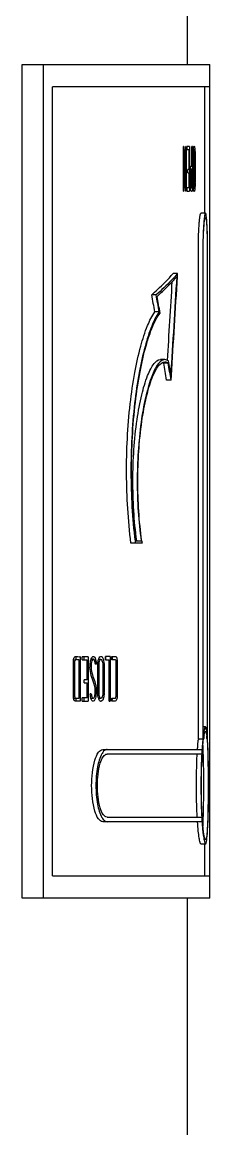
# Model space of a CAD drawing. Header units: millimetres. Extents: x 1186 to 6713, y 237 to 5598.
# Drawn here: x 6278.94 to 6287.27, y 3720.11 to 3769.21 of the extents above; entities that cross this region are included whole.
import ezdxf

# ---------------------------------------------------------------- set-up
doc = ezdxf.new("R2010")
doc.units = ezdxf.units.MM
doc.header["$LTSCALE"] = 384.175
doc.layers.get('0').update_dxf_attribs({"linetype": 'CONTINUOUS'})

msp = doc.modelspace()

# ---------------------------------------------------------------- linework, layer by layer
at = {"color": 0, "linetype": 'Continuous'}
for p, q in [((6286.27631, 3767.33766), (6286.27631, 3782.33766)), ((6278.94166, 3730.33766), (6278.94166, 3767.33766)), ((6278.94166, 3767.33766), (6287.2672, 3767.33766)), ((6279.86757, 3767.33766), (6279.86757, 3730.33766)), ((6287.2672, 3730.33766), (6287.2672, 3767.33766)), ((6280.29295, 3731.33766), (6280.29295, 3766.33766)), ((6287.24854, 3766.33766), (6280.29295, 3766.33766)), ((6287.04859, 3760.73766), (6287.04859, 3766.33766)), ((6287.24854, 3766.33766), (6287.24854, 3731.33766)), ((6286.09747, 3761.71336), (6286.09747, 3763.69195)), ((6286.11435, 3763.69195), (6286.09747, 3763.69195)), ((6286.11435, 3763.69195), (6286.14426, 3763.18227)), ((6286.20267, 3762.1629), (6286.20267, 3763.69195)), ((6286.22124, 3763.69195), (6286.20267, 3763.69195)), ((6286.22124, 3763.69195), (6286.22124, 3761.71336)), ((6286.47515, 3762.82345), (6286.47515, 3763.69195)), ((6286.49054, 3763.69195), (6286.47515, 3763.69195)), ((6286.49054, 3763.69195), (6286.49054, 3761.71336)), ((6286.09747, 3763.24853), (6286.11861, 3763.24853)), ((6286.20701, 3761.71489), (6286.11861, 3763.24853)), ((6286.11861, 3763.24853), (6286.11861, 3761.71336)), ((6286.2556, 3763.55281), (6286.2556, 3763.68737)), ((6286.35964, 3763.68737), (6286.2556, 3763.68737)), ((6286.2556, 3763.55281), (6286.34263, 3763.55281)), ((6286.34263, 3762.66749), (6286.34263, 3763.55281)), ((6286.35964, 3763.68737), (6286.35964, 3761.71795)), ((6286.56612, 3763.5635), (6286.53133, 3763.5635)), ((6286.61287, 3763.24942), (6286.61291, 3762.10838)), ((6286.14426, 3763.18227), (6286.20267, 3762.1629)), ((6286.44221, 3762.82695), (6286.45438, 3762.82658)), ((6286.45438, 3762.82658), (6286.47515, 3762.82345)), ((6286.52007, 3762.65006), (6286.52007, 3762.84823)), ((6286.28927, 3762.52682), (6286.28927, 3762.66749)), ((6286.34263, 3762.66749), (6286.28927, 3762.66749)), ((6286.28927, 3762.52682), (6286.34263, 3762.52682)), ((6286.34263, 3761.85862), (6286.34263, 3762.52682)), ((6286.44188, 3762.68431), (6286.4059, 3762.68431)), ((6286.40591, 3762.68438), (6286.44188, 3762.68438)), ((6286.45849, 3762.68469), (6286.44627, 3762.68419)), ((6286.47515, 3762.68431), (6286.45849, 3762.68469)), ((6286.47515, 3761.85251), (6286.47515, 3762.68431)), ((6286.52008, 3762.14822), (6286.52007, 3762.65006)), ((6286.1816, 3762.1629), (6286.20267, 3762.1629)), ((6286.2556, 3761.71795), (6286.2556, 3761.85862)), ((6286.34263, 3761.85862), (6286.2556, 3761.85862)), ((6286.44572, 3761.85248), (6286.40341, 3761.85248)), ((6286.44572, 3761.85149), (6286.40354, 3761.85149)), ((6286.46272, 3761.85287), (6286.4723, 3761.85276)), ((6286.4723, 3761.85276), (6286.47515, 3761.85251)), ((6286.52007, 3762.1077), (6286.52008, 3762.14822)), ((6286.53192, 3761.84173), (6286.56698, 3761.84173)), ((6286.09747, 3761.71336), (6286.11861, 3761.71336)), ((6286.20693, 3761.71642), (6286.22124, 3761.71336)), ((6286.2556, 3761.71795), (6286.35964, 3761.71795)), ((6286.45581, 3761.71337), (6286.45021, 3761.71457)), ((6286.49054, 3761.71336), (6286.46754, 3761.71311)), ((6287.07261, 3760.73766), (6286.87301, 3760.73766)), ((6286.75754, 3737.39339), (6286.75754, 3759.13766)), ((6286.9569, 3759.13766), (6286.9569, 3737.39339)), ((6286.97278, 3737.54041), (6286.97278, 3759.13766)), ((6287.15261, 3759.13766), (6287.15261, 3737.54041)), ((6287.16242, 3737.39339), (6287.16242, 3759.13766)), ((6285.83751, 3758.05554), (6285.64038, 3758.05554)), ((6285.8296, 3757.92352), (6285.8375, 3758.0555)), ((6285.83099, 3757.92352), (6285.83879, 3758.0555)), ((6284.88198, 3757.11036), (6284.68677, 3757.11036)), ((6285.02323, 3756.35447), (6284.82796, 3756.35477)), ((6285.27466, 3754.23969), (6285.07866, 3754.23969)), ((6285.42147, 3754.08679), (6285.22518, 3754.08679)), ((6285.43134, 3754.18037), (6285.27466, 3754.24004)), ((6285.54569, 3753.3309), (6285.55811, 3753.52605)), ((6285.54697, 3753.3309), (6285.55954, 3753.52604)), ((6285.54569, 3753.33089), (6285.34922, 3753.33197)), ((6284.26368, 3746.09102), (6283.76893, 3746.09102)), ((6283.97837, 3746.19102), (6284.22082, 3746.19102)), ((6281.21691, 3740.92294), (6281.3226, 3740.92294)), ((6281.28789, 3741.06143), (6281.29055, 3741.0631)), ((6281.33169, 3740.92281), (6281.33169, 3741.06195)), ((6281.33854, 3741.06488), (6281.35885, 3741.06202)), ((6281.39893, 3741.06228), (6281.40255, 3741.06214)), ((6281.47396, 3739.22251), (6281.47396, 3740.92281)), ((6281.52056, 3741.06195), (6281.52056, 3739.08336)), ((6281.60566, 3740.92281), (6281.60566, 3741.05737)), ((6281.87672, 3741.05737), (6281.60566, 3741.05737)), ((6281.60566, 3740.92281), (6281.83209, 3740.92281)), ((6281.68714, 3740.92281), (6281.68714, 3741.05737)), ((6281.83209, 3740.03749), (6281.83209, 3740.92281)), ((6281.87672, 3741.05737), (6281.87672, 3739.08795)), ((6282.10216, 3740.94421), (6281.99613, 3740.94421)), ((6282.22044, 3740.83566), (6282.16992, 3740.83566)), ((6282.19009, 3740.72556), (6282.23179, 3740.72556)), ((6282.22044, 3740.83566), (6282.23179, 3740.72556)), ((6282.43368, 3740.93351), (6282.331, 3740.93351)), ((6282.64324, 3740.92281), (6282.64324, 3741.06195)), ((6282.84692, 3741.06195), (6282.64324, 3741.06195)), ((6282.64324, 3740.92281), (6282.80611, 3740.92281)), ((6282.65539, 3740.92281), (6282.65539, 3741.06195)), ((6282.80611, 3739.08336), (6282.80611, 3740.92281)), ((6282.84692, 3741.06195), (6282.84692, 3739.08336)), ((6282.92576, 3741.06195), (6282.98317, 3741.06196)), ((6282.92576, 3740.92281), (6282.92576, 3741.06195)), ((6282.9744, 3740.92281), (6282.92576, 3740.92281)), ((6282.99411, 3740.92281), (6282.9744, 3740.92281)), ((6282.98317, 3741.06196), (6283.00505, 3741.06195)), ((6283.00045, 3740.92281), (6282.99411, 3740.92281)), ((6283.01988, 3740.92281), (6283.00045, 3740.92281)), ((6283.00428, 3740.92281), (6283.00045, 3740.92281)), ((6283.00505, 3741.06195), (6283.00855, 3741.06195)), ((6283.00855, 3741.06195), (6283.03491, 3741.06197)), ((6283.02191, 3740.92281), (6283.01988, 3740.92281)), ((6283.03749, 3740.92281), (6283.02191, 3740.92281)), ((6283.03491, 3741.06197), (6283.05293, 3741.06194)), ((6283.05079, 3740.92282), (6283.03749, 3740.92281)), ((6283.05293, 3741.06194), (6283.07069, 3741.06199)), ((6283.07069, 3741.06199), (6283.08088, 3741.06227)), ((6283.08088, 3741.06227), (6283.08613, 3741.06226)), ((6281.69211, 3739.89682), (6281.69211, 3740.03749)), ((6281.83209, 3740.03749), (6281.69211, 3740.03749)), ((6281.69211, 3739.89682), (6281.83209, 3739.89682)), ((6281.83209, 3739.22862), (6281.83209, 3739.89682)), ((6281.22505, 3739.22159), (6281.37247, 3739.22159)), ((6281.33169, 3739.08336), (6281.33169, 3739.22251)), ((6281.37248, 3739.22159), (6281.47396, 3739.22251)), ((6281.60566, 3739.08795), (6281.60566, 3739.22862)), ((6281.83209, 3739.22862), (6281.60566, 3739.22862)), ((6281.68714, 3739.08795), (6281.68714, 3739.22862)), ((6281.96979, 3739.32648), (6281.96299, 3739.41517)), ((6282.00756, 3739.41517), (6281.96299, 3739.41517)), ((6281.98935, 3739.21791), (6282.0928, 3739.21791)), ((6282.33276, 3739.21173), (6282.43625, 3739.21173)), ((6282.92576, 3739.08336), (6282.92576, 3739.22251)), ((6282.92576, 3739.22251), (6282.93684, 3739.22251)), ((6282.93684, 3739.22251), (6282.96704, 3739.22251)), ((6282.96704, 3739.22251), (6282.97617, 3739.22251)), ((6282.97618, 3739.22251), (6282.98132, 3739.22251)), ((6282.98132, 3739.22251), (6282.99412, 3739.2225)), ((6282.99412, 3739.2225), (6283.01499, 3739.22251)), ((6283.01499, 3739.22251), (6283.01991, 3739.22251)), ((6283.01991, 3739.22251), (6283.03302, 3739.2225)), ((6283.03302, 3739.2225), (6283.04055, 3739.2225)), ((6283.03302, 3739.2225), (6283.03751, 3739.2225)), ((6283.04055, 3739.2225), (6283.04722, 3739.22251)), ((6283.04722, 3739.22251), (6283.05957, 3739.2225)), ((6283.05084, 3739.22252), (6283.05879, 3739.2225)), ((6281.36388, 3739.08354), (6281.32686, 3739.08319)), ((6281.40098, 3739.08336), (6281.36388, 3739.08354)), ((6281.44009, 3739.0825), (6281.39977, 3739.08336)), ((6281.52177, 3739.08336), (6281.40098, 3739.08336)), ((6281.52056, 3739.08336), (6281.44009, 3739.0825)), ((6281.60566, 3739.08795), (6281.87672, 3739.08795)), ((6282.80611, 3739.08336), (6282.84692, 3739.08336)), ((6282.97364, 3739.08336), (6282.92576, 3739.08336)), ((6283.00507, 3739.08339), (6282.97364, 3739.08335)), ((6283.01418, 3739.08337), (6283.00507, 3739.08337)), ((6283.03482, 3739.08328), (6283.01418, 3739.08337)), ((6283.05524, 3739.08343), (6283.03482, 3739.08328)), ((6283.06581, 3739.08331), (6283.05524, 3739.08343)), ((6287.07267, 3737.94766), (6286.97278, 3737.94766)), ((6287.07261, 3737.92766), (6287.05422, 3737.92766)), ((6287.12602, 3737.74589), (6287.12574, 3737.74771)), ((6287.1267, 3737.76087), (6287.12642, 3737.76278)), ((6286.9569, 3737.39339), (6286.75754, 3737.39339)), ((6286.98657, 3737.4016), (6286.98702, 3737.40503)), ((6286.98686, 3737.38975), (6286.9873, 3737.39339)), ((6282.51672, 3736.93766), (6286.91921, 3736.93766)), ((6286.9066, 3736.73766), (6282.70759, 3736.73766)), ((6286.92144, 3736.94506), (6286.92099, 3736.93816)), ((6286.90849, 3736.33108), (6286.90982, 3736.36441)), ((6286.871, 3735.33774), (6286.87103, 3735.29264)), ((6286.87235, 3735.3378), (6286.87239, 3735.29257)), ((6286.88939, 3735.29274), (6286.88935, 3735.33766)), ((6286.91921, 3733.73766), (6282.51672, 3733.73766)), ((6282.70759, 3733.93766), (6286.9066, 3733.93766)), ((6286.908, 3733.92241), (6286.90713, 3733.93732)), ((6286.87301, 3732.74766), (6287.07261, 3732.74766)), ((6287.04859, 3731.33766), (6287.04859, 3732.74771)), ((6280.29295, 3731.33766), (6287.24854, 3731.33766)), ((6287.2672, 3730.33766), (6278.94166, 3730.33766)), ((6286.27631, 3714.9988), (6286.27631, 3730.33766))]:
    msp.add_line(p, q, dxfattribs=at)
for centre, radius, start, end in [((6522.11402, 3763.08507), 235.59407, 179.943082, 180.0575986), ((6287.82667, 3763.4276), 1.30317, 172.989898, 173.857165), ((6548.51149, 3762.70226), 261.97745, 179.8702049, 180.1298642), ((6290.77508, 3763.2885), 4.24037, 179.587269, 179.902308), ((6134.52969, 3762.70278), 152.07079, 359.7760521, 0.2259915), ((6291.90483, 3762.26195), 5.51897, 177.912146, 179.964703), ((6290.95366, 3762.29695), 4.56715, 177.11685, 177.916261), ((6287.84044, 3762.51849), 1.44542, 172.994241, 173.173867), ((6287.62877, 3762.00196), 1.2347, 186.197498, 187.008333), ((6287.57126, 3761.99495), 1.17677, 187.010989, 187.550423), ((6288.00317, 3761.99728), 1.48055, 184.745541, 186.241694), ((6274.9721, 3762.11071), 11.64081, 359.857156, 359.988527), ((6286.46408, 3761.82255), 0.1095, 265.665239, 271.812051), ((5420.31232, 3809.45787), 867.03344, 356.3013961, 356.59254171), ((5420.51719, 3809.13098), 866.82765, 356.32208654, 356.6133058), ((6278.85728, 3764.25568), 9.33736, 317.705714, 318.393142), ((5418.42387, 3809.45453), 868.72037, 356.35314111, 356.5844397), ((6145.56773, 3730.72421), 141.59921, 10.4284684, 10.7394971), ((6286.28954, 3755.42782), 1.56914, 143.804456, 144.666246), ((6285.22653, 3753.82408), 0.32713, 53.423239, 57.778278), ((6305.59328, 3748.83725), 21.8046, 186.986516, 187.235458), ((6298.64574, 3748.22986), 14.54023, 188.065367, 188.45878), ((6281.65964, 3740.87464), 0.44255, 174.083319, 175.742098), ((6281.63705, 3740.87692), 0.41985, 173.604735, 174.073896), ((6282.49551, 3740.78042), 0.52576, 160.438285, 161.810003), ((6282.81442, 3740.78483), 0.50781, 160.220913, 162.556468), ((6281.84361, 3740.77421), 0.53353, 17.895211, 21.263469), ((6283.84908, 3740.65789), 1.50821, 178.917915, 179.715885), ((6282.86245, 3740.99757), 0.07831, 31.653802, 35.917592), ((6282.57977, 3739.36638), 0.60882, 194.117709, 194.285269), ((6281.44484, 3739.35514), 0.57455, 343.652045, 345.907238), ((6282.3601, 3739.38779), 0.34835, 192.279821, 193.90941), ((6282.89358, 3739.38406), 0.58986, 193.663959, 194.645611), ((6282.85076, 3739.37264), 0.54554, 194.621863, 197.753242), ((6282.83457, 3739.36773), 0.52863, 197.781526, 201.298765), ((6281.95006, 3739.32363), 0.42134, 339.456954, 341.202243), ((6281.89374, 3739.34244), 0.48072, 341.242493, 343.741987), ((6278.77354, 3739.48083), 3.80209, 359.56199, 359.966796), ((6282.74701, 3739.21377), 0.20295, 332.553145, 338.564059), ((6282.67124, 3739.24431), 0.28464, 338.416178, 344.678553), ((6282.47095, 3739.28726), 0.48958, 349.564681, 352.342409), ((6281.31781, 3739.16627), 0.08268, 258.188552, 261.840705), ((6289.36875, 3737.31458), 2.40387, 169.227886, 171.063623), ((6288.57989, 3737.45623), 1.60342, 169.223389, 169.67703), ((6285.33242, 3737.49761), 1.81349, 8.407963, 8.550765), ((6295.14353, 3736.51281), 8.43007, 173.962618, 174.308949), ((6295.28764, 3736.51727), 8.37467, 173.957475, 174.266087), ((6294.53938, 3736.60848), 7.623, 172.884945, 174.090016), ((6290.91689, 3736.892), 3.96321, 171.336307, 172.56223), ((6289.7647, 3737.06729), 2.79777, 170.199114, 171.330757), ((6284.33477, 3737.18496), 2.81661, 6.266394, 7.377867), ((6282.98168, 3737.0372), 4.17774, 5.033193, 6.255184), ((6282.4875, 3737.16283), 4.67831, 4.789193, 6.101083), ((6279.64032, 3736.92366), 7.53552, 3.62245, 4.793917), ((6277.0098, 3736.74937), 10.1718, 3.374853, 3.666064), ((6283.1732, 3736.34849), 0.80224, 148.816786, 149.597718), ((6308.97915, 3735.50098), 22.10655, 176.786755, 177.850423), ((6309.60976, 3735.50533), 22.73658, 176.893024, 177.920966), ((6305.54446, 3735.72021), 18.665, 176.260149, 176.867665), ((6304.74714, 3735.76307), 17.86484, 176.228539, 176.846043), ((6306.1514, 3735.59537), 19.25695, 176.587588, 177.711251), ((6301.67117, 3735.86238), 14.76876, 175.798156, 176.58704), ((6272.82361, 3736.36851), 14.15931, 2.349177, 3.212787), ((6313.95881, 3735.34199), 27.08646, 177.90043, 180.008862), ((6283.17361, 3734.32708), 0.80273, 210.377945, 211.189199), ((6309.68924, 3735.17611), 22.81628, 182.672002, 183.111511), ((6302.70726, 3734.86956), 15.8276, 182.741754, 183.376634), ((6311.66523, 3735.33226), 24.79734, 183.259289, 183.686962), ((6304.72426, 3734.91193), 17.84201, 183.156544, 183.773621), ((6305.00619, 3735.0158), 18.10998, 182.879099, 183.426451), ((6301.62585, 3734.81137), 14.72347, 183.418548, 184.208042), ((6272.83132, 3734.30726), 14.15164, 356.786138, 357.648172)]:
    msp.add_arc(centre, radius, start, end, dxfattribs=at)
for centre, major_axis, ratio, start_param, end_param in [((6187.27631, 3757.11036), (-58.16805, 105.56345), 0.77054829, -1.97891161, -1.9723205), ((6187.27631, 3756.30078), (-57.08686, 105.77906), 0.77618519, -1.96748188, -1.96099339), ((6187.27631, 3754.08679), (-54.48092, 106.09598), 0.78812975, -1.9619507, -1.95535583), ((6187.27631, 3754.08679), (-54.5901, 106.3086), 0.78812975, -1.96194693, -1.95535583), ((6187.27631, 3753.52729), (-53.66434, 106.51367), 0.79220735, -1.95055637, -1.94486175)]:
    msp.add_ellipse(centre, major_axis=major_axis, ratio=ratio, start_param=start_param, end_param=end_param, dxfattribs=at)
for points, knots in [([(6286.54704, 3763.66688), (6286.5484, 3763.67217), (6286.55211, 3763.68403), (6286.55855, 3763.70265), (6286.56694, 3763.70265)], [0, 0, 0, 0, 0.39435449, 1, 1, 1, 1]), ([(6286.56694, 3763.70265), (6286.58323, 3763.70265), (6286.59319, 3763.61387), (6286.60257, 3763.56917), (6286.60602, 3763.52401)], [0, 0, 0, 0, 0.26461846, 1, 1, 1, 1]), ([(6286.53324, 3763.58664), (6286.53427, 3763.59502), (6286.5379, 3763.62191), (6286.54238, 3763.64876), (6286.54704, 3763.66688)], [0, 0, 0, 0, 0.31106172, 1, 1, 1, 1]), ([(6286.56612, 3763.5635), (6286.55253, 3763.5635), (6286.54852, 3763.48787), (6286.53959, 3763.45176), (6286.53756, 3763.41435)], [0, 0, 0, 0, 0.26611095, 1, 1, 1, 1]), ([(6286.59614, 3763.40993), (6286.59382, 3763.44785), (6286.5833, 3763.48484), (6286.58067, 3763.5635), (6286.56612, 3763.5635)], [0, 0, 0, 0, 0.7229586, 1, 1, 1, 1]), ([(6286.60602, 3763.52401), (6286.60758, 3763.5037), (6286.61313, 3763.41228), (6286.61287, 3763.32063), (6286.61287, 3763.24942)], [0, 0, 0, 0, 0.22240942, 1, 1, 1, 1]), ([(6286.40581, 3762.69479), (6286.40948, 3762.72461), (6286.41775, 3762.76636), (6286.4269, 3762.8151), (6286.43826, 3762.82463)], [0, 0, 0, 0, 0.66958972, 1, 1, 1, 1]), ([(6286.43826, 3762.82463), (6286.43888, 3762.82515), (6286.44013, 3762.82604), (6286.44153, 3762.8267), (6286.44221, 3762.82695)], [0, 0, 0, 0, 0.52543267, 1, 1, 1, 1]), ([(6286.39548, 3761.93413), (6286.39361, 3761.95977), (6286.3872, 3762.07007), (6286.38593, 3762.18059), (6286.38586, 3762.26535)], [0, 0, 0, 0, 0.23273929, 1, 1, 1, 1]), ([(6286.39229, 3762.52668), (6286.39304, 3762.54164), (6286.39612, 3762.59626), (6286.40054, 3762.65084), (6286.40527, 3762.69029)], [0, 0, 0, 0, 0.27382535, 1, 1, 1, 1]), ([(6286.44191, 3762.68184), (6286.43084, 3762.67553), (6286.42015, 3762.62332), (6286.41041, 3762.53832), (6286.40415, 3762.40752), (6286.4024, 3762.31338), (6286.40236, 3762.26382)], [0, 0, 0, 0, 0.09035478, 0.32702723, 0.64840924, 1, 1, 1, 1]), ([(6286.40236, 3762.26382), (6286.40242, 3762.21233), (6286.40419, 3762.11685), (6286.41232, 3761.97997), (6286.42113, 3761.90644), (6286.43461, 3761.84731), (6286.44572, 3761.84766)], [0, 0, 0, 0, 0.36570905, 0.69213636, 0.92107189, 1, 1, 1, 1]), ([(6286.44627, 3762.68368), (6286.44553, 3762.68346), (6286.44404, 3762.68293), (6286.44261, 3762.68224), (6286.44191, 3762.68184)], [0, 0, 0, 0, 0.48734732, 1, 1, 1, 1]), ([(6286.42543, 3761.73984), (6286.42345, 3761.74583), (6286.41319, 3761.77852), (6286.40836, 3761.81264), (6286.40469, 3761.84032)], [0, 0, 0, 0, 0.18419449, 1, 1, 1, 1]), ([(6286.44281, 3761.71473), (6286.43961, 3761.7143), (6286.42872, 3761.72104), (6286.42782, 3761.73264), (6286.42543, 3761.73984)], [0, 0, 0, 0, 0.29806237, 1, 1, 1, 1]), ([(6286.44572, 3761.84766), (6286.44788, 3761.84772), (6286.45208, 3761.84956), (6286.45587, 3761.85177), (6286.45801, 3761.85248)], [0, 0, 0, 0, 0.48841409, 1, 1, 1, 1]), ([(6286.45801, 3761.85248), (6286.45878, 3761.85274), (6286.46034, 3761.85312), (6286.46193, 3761.85328), (6286.46272, 3761.85331)], [0, 0, 0, 0, 0.5065916, 1, 1, 1, 1]), ([(6286.5277, 3761.87479), (6286.52626, 3761.89206), (6286.52097, 3761.96959), (6286.52008, 3762.04734), (6286.52007, 3762.1077)], [0, 0, 0, 0, 0.22308215, 1, 1, 1, 1]), ([(6286.55145, 3761.72391), (6286.54932, 3761.73009), (6286.53949, 3761.76696), (6286.53484, 3761.80493), (6286.5314, 3761.83631)], [0, 0, 0, 0, 0.17138302, 1, 1, 1, 1]), ([(6286.53472, 3762.10848), (6286.53481, 3762.0718), (6286.53582, 3762.00707), (6286.54308, 3761.91958), (6286.55033, 3761.87366), (6286.55999, 3761.84173), (6286.56698, 3761.84173)], [0, 0, 0, 0, 0.40475788, 0.72788244, 0.92282753, 1, 1, 1, 1]), ([(6286.56698, 3761.84173), (6286.58663, 3761.85192), (6286.58668, 3761.90926), (6286.59956, 3761.99235), (6286.59926, 3762.06302), (6286.59932, 3762.10839)], [0, 0, 0, 0, 0.24541121, 0.49692645, 1, 1, 1, 1]), ([(6286.60107, 3761.81619), (6286.59779, 3761.78717), (6286.59381, 3761.75521), (6286.57818, 3761.70265), (6286.56717, 3761.70265)], [0, 0, 0, 0, 0.72617946, 1, 1, 1, 1]), ([(6286.45021, 3761.71457), (6286.44899, 3761.71481), (6286.44652, 3761.71523), (6286.44404, 3761.7149), (6286.44281, 3761.71473)], [0, 0, 0, 0, 0.49961504, 1, 1, 1, 1]), ([(6286.56717, 3761.70265), (6286.56397, 3761.70265), (6286.5561, 3761.70982), (6286.55339, 3761.7183), (6286.55145, 3761.72391)], [0, 0, 0, 0, 0.35034471, 1, 1, 1, 1]), ([(6286.75754, 3759.13766), (6286.7575, 3759.34178), (6286.76191, 3759.63842), (6286.77736, 3760.01504), (6286.79201, 3760.25556), (6286.80916, 3760.44904), (6286.82752, 3760.60285), (6286.84531, 3760.68041), (6286.86067, 3760.73766), (6286.87301, 3760.73766)], [0, 0, 0, 0, 0.38001471, 0.55181675, 0.70258173, 0.8265065, 0.91914151, 0.97701629, 1, 1, 1, 1]), ([(6287.00997, 3760.45355), (6287.00094, 3760.36851), (6286.96624, 3759.93068), (6286.95683, 3759.49122), (6286.9569, 3759.13766)], [0, 0, 0, 0, 0.19477891, 1, 1, 1, 1]), ([(6286.97278, 3759.13766), (6286.97274, 3759.31627), (6286.97651, 3759.57582), (6286.98974, 3759.90536), (6287.00232, 3760.11582), (6287.01708, 3760.28511), (6287.03296, 3760.4197), (6287.04839, 3760.48756), (6287.06181, 3760.53766), (6287.07261, 3760.53766)], [0, 0, 0, 0, 0.38004224, 0.55185155, 0.70261754, 0.82653679, 0.91916076, 0.97702184, 1, 1, 1, 1]), ([(6287.07261, 3760.73766), (6287.06454, 3760.73766), (6287.05041, 3760.70571), (6287.0381, 3760.65635), (6287.02242, 3760.56404), (6287.01431, 3760.49436), (6287.00997, 3760.45355)], [0, 0, 0, 0, 0.08218045, 0.27448687, 0.58210479, 1, 1, 1, 1]), ([(6287.11758, 3760.55419), (6287.11263, 3760.60008), (6287.10186, 3760.6466), (6287.09006, 3760.73766), (6287.07261, 3760.73766)], [0, 0, 0, 0, 0.72558242, 1, 1, 1, 1]), ([(6287.07261, 3760.53766), (6287.08327, 3760.53766), (6287.09563, 3760.48724), (6287.10892, 3760.4197), (6287.12159, 3760.28496), (6287.13261, 3760.11577), (6287.14144, 3759.9053), (6287.15029, 3759.57575), (6287.15261, 3759.31625), (6287.15261, 3759.13766)], [0, 0, 0, 0, 0.02271274, 0.08033655, 0.17281222, 0.29668736, 0.44751357, 0.6194748, 1, 1, 1, 1]), ([(6287.16242, 3759.13766), (6287.16242, 3759.41355), (6287.15573, 3759.88584), (6287.13865, 3760.35869), (6287.11758, 3760.55419)], [0, 0, 0, 0, 0.58387001, 1, 1, 1, 1]), ([(6284.68677, 3757.11036), (6284.77455, 3757.18793), (6285.10606, 3757.48881), (6285.42114, 3757.80814), (6285.64038, 3758.05553)], [0, 0, 0, 0, 0.26164529, 1, 1, 1, 1]), ([(6285.7641, 3757.97222), (6285.69785, 3757.89939), (6285.41665, 3757.59978), (6285.11776, 3757.31699), (6284.88346, 3757.11036)], [0, 0, 0, 0, 0.23963796, 1, 1, 1, 1]), ([(6284.92319, 3757.04493), (6285.00467, 3757.11716), (6285.31306, 3757.39768), (6285.60665, 3757.69474), (6285.81167, 3757.9246)], [0, 0, 0, 0, 0.26119752, 1, 1, 1, 1]), ([(6283.76893, 3746.09102), (6283.63957, 3747.11197), (6283.51868, 3749.18095), (6283.64042, 3751.71572), (6283.91279, 3753.60062), (6284.1651, 3754.76166), (6284.45349, 3755.66756), (6284.69274, 3756.16974), (6284.82794, 3756.35485)], [0, 0, 0, 0, 0.29551029, 0.59359031, 0.72695657, 0.84211345, 0.93417705, 1, 1, 1, 1]), ([(6285.00944, 3756.33532), (6284.87675, 3756.14819), (6284.6414, 3755.64769), (6284.35627, 3754.74879), (6284.10663, 3753.60199), (6283.83732, 3751.74288), (6283.71241, 3749.24), (6283.82669, 3747.19592), (6283.95058, 3746.18503)], [0, 0, 0, 0, 0.06662251, 0.15892451, 0.2738951, 0.40691876, 0.70421647, 1, 1, 1, 1]), ([(6283.97837, 3746.19102), (6283.85225, 3747.20857), (6283.73772, 3749.26522), (6283.86703, 3751.78007), (6284.14437, 3753.63932), (6284.39842, 3754.77381), (6284.68669, 3755.64852), (6284.92554, 3756.1291), (6285.06106, 3756.30078)], [0, 0, 0, 0, 0.29862412, 0.59836924, 0.73160386, 0.84585685, 0.93629728, 1, 1, 1, 1]), ([(6284.02624, 3746.19607), (6283.90276, 3747.08842), (6283.80107, 3748.88883), (6283.93344, 3751.06364), (6284.21434, 3752.60718), (6284.42787, 3753.36088), (6284.63193, 3753.81891), (6284.7897, 3754.08109), (6284.96568, 3754.23933), (6285.07866, 3754.23945)], [0, 0, 0, 0, 0.32385642, 0.64608056, 0.78090274, 0.88697133, 0.92756305, 0.95938195, 1, 1, 1, 1]), ([(6285.21905, 3754.23336), (6285.0993, 3754.20373), (6284.85865, 3753.92156), (6284.61955, 3753.34783), (6284.38047, 3752.48786), (6284.11965, 3750.95862), (6283.99585, 3748.82232), (6284.09987, 3747.06131), (6284.22082, 3746.19102)], [0, 0, 0, 0, 0.04459367, 0.12110404, 0.2292928, 0.36423238, 0.6823618, 1, 1, 1, 1]), ([(6284.24933, 3746.18983), (6284.1248, 3747.06853), (6284.02061, 3748.84586), (6284.14663, 3750.99422), (6284.42278, 3752.52217), (6284.63264, 3753.26885), (6284.8337, 3753.723), (6284.98912, 3753.98277), (6285.16305, 3754.13958), (6285.27468, 3754.13963)], [0, 0, 0, 0, 0.32286579, 0.64547366, 0.78050269, 0.88682808, 0.92751807, 0.95938979, 1, 1, 1, 1]), ([(6281.2241, 3739.22077), (6281.2138, 3739.28792), (6281.21778, 3739.42553), (6281.21661, 3739.69942), (6281.21811, 3740.18185), (6281.21739, 3740.59512), (6281.21755, 3740.87082)], [0, 0, 0, 0, 0.12349557, 0.24845275, 0.49877939, 1, 1, 1, 1]), ([(6281.21982, 3740.92368), (6281.22189, 3740.94219), (6281.23117, 3740.99312), (6281.2598, 3741.0431), (6281.28789, 3741.06143)], [0, 0, 0, 0, 0.35708068, 1, 1, 1, 1]), ([(6281.26454, 3740.80966), (6281.26454, 3740.65583), (6281.26454, 3740.34838), (6281.26454, 3739.96303), (6281.26453, 3739.65688), (6281.26456, 3739.46035), (6281.26451, 3739.32697), (6281.27979, 3739.22109), (6281.34528, 3739.22159), (6281.37248, 3739.22159)], [0, 0, 0, 0, 0.27840735, 0.55681443, 0.6960371, 0.83527684, 0.90540854, 0.95075959, 1, 1, 1, 1]), ([(6281.30236, 3740.91998), (6281.29721, 3740.91749), (6281.27921, 3740.90659), (6281.27025, 3740.86324), (6281.26465, 3740.83), (6281.26454, 3740.80966)], [0, 0, 0, 0, 0.14132124, 0.49791328, 1, 1, 1, 1]), ([(6281.29055, 3741.0631), (6281.29245, 3741.06425), (6281.29621, 3741.06627), (6281.30054, 3741.06699), (6281.30256, 3741.06681)], [0, 0, 0, 0, 0.52340154, 1, 1, 1, 1]), ([(6281.32251, 3740.92766), (6281.31908, 3740.92701), (6281.3122, 3740.92471), (6281.3057, 3740.9216), (6281.30236, 3740.91998)], [0, 0, 0, 0, 0.48471435, 1, 1, 1, 1]), ([(6281.30256, 3741.06681), (6281.30697, 3741.06641), (6281.31472, 3741.06178), (6281.32383, 3741.06152), (6281.32797, 3741.06247)], [0, 0, 0, 0, 0.51134709, 1, 1, 1, 1]), ([(6281.34217, 3740.9266), (6281.33892, 3740.9273), (6281.33241, 3740.92849), (6281.32573, 3740.92826), (6281.32251, 3740.92766)], [0, 0, 0, 0, 0.50428881, 1, 1, 1, 1]), ([(6281.32797, 3741.06247), (6281.32974, 3741.06287), (6281.33322, 3741.06385), (6281.33676, 3741.06466), (6281.33854, 3741.06488)], [0, 0, 0, 0, 0.50284435, 1, 1, 1, 1]), ([(6281.40255, 3741.06214), (6281.40363, 3741.06201), (6281.40579, 3741.06162), (6281.4079, 3741.06106), (6281.40897, 3741.06076)], [0, 0, 0, 0, 0.49590239, 1, 1, 1, 1]), ([(6281.95085, 3740.57113), (6281.95081, 3740.60823), (6281.95395, 3740.73355), (6281.96838, 3740.86046), (6281.99603, 3740.94455)], [0, 0, 0, 0, 0.29533126, 1, 1, 1, 1]), ([(6282.10216, 3740.94421), (6282.06739, 3740.94421), (6282.00634, 3740.82325), (6282.00069, 3740.73146), (6281.99718, 3740.66258)], [0, 0, 0, 0, 0.3352092, 1, 1, 1, 1]), ([(6282.0001, 3740.95646), (6282.00153, 3740.96047), (6282.00442, 3740.9683), (6282.00754, 3740.97603), (6282.00913, 3740.97979)], [0, 0, 0, 0, 0.51103245, 1, 1, 1, 1]), ([(6282.10177, 3741.06807), (6282.11346, 3741.06807), (6282.17756, 3741.04597), (6282.18927, 3740.96826), (6282.20147, 3740.91818)], [0, 0, 0, 0, 0.18495119, 1, 1, 1, 1]), ([(6282.19009, 3740.72556), (6282.18072, 3740.78098), (6282.18029, 3740.85486), (6282.12728, 3740.94421), (6282.10216, 3740.94421)], [0, 0, 0, 0, 0.69108686, 1, 1, 1, 1]), ([(6282.32041, 3739.24472), (6282.29319, 3739.35667), (6282.30061, 3739.59785), (6282.29707, 3740.07761), (6282.29679, 3740.44491), (6282.29823, 3740.68926)], [0, 0, 0, 0, 0.23914633, 0.49278335, 1, 1, 1, 1]), ([(6282.29823, 3740.68926), (6282.29837, 3740.71257), (6282.30018, 3740.79589), (6282.31195, 3740.87969), (6282.32996, 3740.93705)], [0, 0, 0, 0, 0.27936404, 1, 1, 1, 1]), ([(6282.34089, 3740.66537), (6282.34013, 3740.52826), (6282.34059, 3740.25357), (6282.34305, 3739.84408), (6282.33458, 3739.50741), (6282.3512, 3739.29732), (6282.40912, 3739.21173), (6282.43625, 3739.21173)], [0, 0, 0, 0, 0.27732793, 0.55463217, 0.83276698, 0.9451154, 1, 1, 1, 1]), ([(6282.33657, 3740.95667), (6282.34292, 3740.97435), (6282.36128, 3741.02053), (6282.40271, 3741.07266), (6282.43617, 3741.07266)], [0, 0, 0, 0, 0.35954609, 1, 1, 1, 1]), ([(6282.43363, 3740.93351), (6282.41345, 3740.93348), (6282.36723, 3740.87867), (6282.35539, 3740.82317), (6282.34924, 3740.78447)], [0, 0, 0, 0, 0.33993738, 1, 1, 1, 1]), ([(6282.53391, 3739.47873), (6282.53519, 3739.61628), (6282.53305, 3739.89111), (6282.53473, 3740.23566), (6282.53263, 3740.50849), (6282.53844, 3740.70421), (6282.51678, 3740.84401), (6282.46216, 3740.93355), (6282.43363, 3740.93351)], [0, 0, 0, 0, 0.27792294, 0.55570677, 0.69461826, 0.8323053, 0.94234575, 1, 1, 1, 1]), ([(6282.43617, 3741.07266), (6282.44514, 3741.07266), (6282.4942, 3741.05899), (6282.51659, 3741.006), (6282.53118, 3740.96906)], [0, 0, 0, 0, 0.18412782, 1, 1, 1, 1]), ([(6282.53118, 3740.96906), (6282.57259, 3740.86416), (6282.57706, 3740.61545), (6282.57511, 3740.24936), (6282.57554, 3739.86339), (6282.57574, 3739.60693), (6282.57563, 3739.47863)], [0, 0, 0, 0, 0.22655096, 0.48437616, 0.7422529, 1, 1, 1, 1]), ([(6282.94003, 3741.01576), (6282.93842, 3741.02), (6282.93514, 3741.02782), (6282.93117, 3741.03532), (6282.9291, 3741.03867)], [0, 0, 0, 0, 0.53589306, 1, 1, 1, 1]), ([(6282.94891, 3740.98717), (6282.94764, 3740.99226), (6282.94496, 3741.00188), (6282.94172, 3741.01134), (6282.94003, 3741.01576)], [0, 0, 0, 0, 0.52539782, 1, 1, 1, 1]), ([(6282.95549, 3740.95407), (6282.9546, 3740.95982), (6282.95268, 3740.97091), (6282.95024, 3740.9819), (6282.94891, 3740.98717)], [0, 0, 0, 0, 0.51747472, 1, 1, 1, 1]), ([(6282.95935, 3740.92297), (6282.95883, 3740.92827), (6282.95769, 3740.93866), (6282.95627, 3740.94901), (6282.95549, 3740.95407)], [0, 0, 0, 0, 0.51049923, 1, 1, 1, 1]), ([(6283.10263, 3739.25847), (6283.12526, 3739.32676), (6283.1109, 3739.48112), (6283.11848, 3739.78317), (6283.11512, 3740.09461), (6283.11571, 3740.36578), (6283.11553, 3740.52113), (6283.11595, 3740.63681), (6283.11448, 3740.75287), (6283.11872, 3740.84107), (6283.10092, 3740.92349), (6283.06319, 3740.92282), (6283.05079, 3740.92282)], [0, 0, 0, 0, 0.12678677, 0.26351307, 0.53693146, 0.67364028, 0.7419988, 0.81036157, 0.87866871, 0.94244504, 0.97814164, 1, 1, 1, 1]), ([(6283.08613, 3741.06198), (6283.0895, 3741.06198), (6283.09646, 3741.0613), (6283.10265, 3741.058), (6283.10551, 3741.05601)], [0, 0, 0, 0, 0.49130037, 1, 1, 1, 1]), ([(6283.10551, 3741.05601), (6283.10798, 3741.05429), (6283.11283, 3741.05008), (6283.11684, 3741.04509), (6283.11877, 3741.04233)], [0, 0, 0, 0, 0.47223575, 1, 1, 1, 1]), ([(6283.11877, 3741.04233), (6283.12083, 3741.03937), (6283.12482, 3741.03268), (6283.12808, 3741.02564), (6283.1297, 3741.02182)], [0, 0, 0, 0, 0.46558477, 1, 1, 1, 1]), ([(6283.1297, 3741.02182), (6283.13437, 3741.01076), (6283.15333, 3740.94982), (6283.15506, 3740.88519), (6283.15498, 3740.83367)], [0, 0, 0, 0, 0.18897705, 1, 1, 1, 1]), ([(6283.15498, 3740.83367), (6283.15457, 3740.5757), (6283.1565, 3740.18871), (6283.15248, 3739.67141), (6283.16042, 3739.41171), (6283.15361, 3739.2814)], [0, 0, 0, 0, 0.498571, 0.74782344, 1, 1, 1, 1]), ([(6282.0928, 3739.21791), (6282.13111, 3739.21791), (6282.17071, 3739.33433), (6282.18284, 3739.46989), (6282.18493, 3739.67353), (6282.07527, 3740.03501), (6281.95083, 3740.33709), (6281.95085, 3740.57113)], [0, 0, 0, 0, 0.08191099, 0.18905487, 0.32700586, 0.49962733, 1, 1, 1, 1]), ([(6282.00175, 3740.4919), (6282.0275, 3740.27815), (6282.1557, 3740.0221), (6282.22676, 3739.68756), (6282.22761, 3739.46452), (6282.21565, 3739.30453), (6282.19102, 3739.21019)], [0, 0, 0, 0, 0.49169671, 0.63723726, 0.77732789, 1, 1, 1, 1]), ([(6281.27759, 3739.09704), (6281.27141, 3739.10216), (6281.24011, 3739.13596), (6281.22978, 3739.1837), (6281.2241, 3739.22077)], [0, 0, 0, 0, 0.17627076, 1, 1, 1, 1]), ([(6282.09474, 3739.07726), (6282.08343, 3739.07726), (6282.02185, 3739.09624), (6282.00201, 3739.16811), (6281.98978, 3739.21615)], [0, 0, 0, 0, 0.18578888, 1, 1, 1, 1]), ([(6282.02196, 3739.30405), (6282.02451, 3739.29375), (6282.0335, 3739.26306), (6282.05258, 3739.23067), (6282.07289, 3739.22199)], [0, 0, 0, 0, 0.32461666, 1, 1, 1, 1]), ([(6282.07289, 3739.22199), (6282.07598, 3739.22067), (6282.08253, 3739.21865), (6282.08935, 3739.21791), (6282.0928, 3739.21791)], [0, 0, 0, 0, 0.49327203, 1, 1, 1, 1]), ([(6282.19102, 3739.21019), (6282.18588, 3739.1905), (6282.17154, 3739.13964), (6282.13062, 3739.07726), (6282.09474, 3739.07726)], [0, 0, 0, 0, 0.36192658, 1, 1, 1, 1]), ([(6282.4368, 3739.07265), (6282.42784, 3739.07265), (6282.37881, 3739.08569), (6282.35645, 3739.13886), (6282.34205, 3739.17571)], [0, 0, 0, 0, 0.18459325, 1, 1, 1, 1]), ([(6282.43625, 3739.21173), (6282.4684, 3739.21173), (6282.53164, 3739.32181), (6282.53329, 3739.41213), (6282.53391, 3739.47873)], [0, 0, 0, 0, 0.325526, 1, 1, 1, 1]), ([(6282.53958, 3739.18711), (6282.53339, 3739.16908), (6282.51573, 3739.12138), (6282.47059, 3739.07265), (6282.4368, 3739.07265)], [0, 0, 0, 0, 0.3607293, 1, 1, 1, 1]), ([(6282.57552, 3739.45177), (6282.57531, 3739.42623), (6282.57291, 3739.33719), (6282.56025, 3739.24734), (6282.53958, 3739.18711)], [0, 0, 0, 0, 0.28624426, 1, 1, 1, 1]), ([(6282.94576, 3739.1691), (6282.94705, 3739.1738), (6282.94947, 3739.18359), (6282.95148, 3739.19347), (6282.95243, 3739.19858)], [0, 0, 0, 0, 0.48402082, 1, 1, 1, 1]), ([(6283.05957, 3739.2225), (6283.06142, 3739.2225), (6283.06527, 3739.22254), (6283.06914, 3739.22246), (6283.07115, 3739.22266)], [0, 0, 0, 0, 0.47789344, 1, 1, 1, 1]), ([(6283.15361, 3739.2814), (6283.15201, 3739.25073), (6283.14793, 3739.18382), (6283.10965, 3739.08331), (6283.06581, 3739.08331)], [0, 0, 0, 0, 0.41196934, 1, 1, 1, 1]), ([(6283.07115, 3739.22266), (6283.07399, 3739.22295), (6283.07976, 3739.22462), (6283.08461, 3739.2281), (6283.08681, 3739.23017)], [0, 0, 0, 0, 0.4863542, 1, 1, 1, 1]), ([(6283.08681, 3739.23017), (6283.09032, 3739.23347), (6283.09666, 3739.24257), (6283.10073, 3739.25272), (6283.10263, 3739.25847)], [0, 0, 0, 0, 0.44294679, 1, 1, 1, 1]), ([(6281.30089, 3739.08534), (6281.29712, 3739.08613), (6281.28892, 3739.08818), (6281.28196, 3739.09356), (6281.27917, 3739.09712)], [0, 0, 0, 0, 0.45907298, 1, 1, 1, 1]), ([(6281.32686, 3739.08319), (6281.3234, 3739.08319), (6281.31645, 3739.08331), (6281.30952, 3739.08393), (6281.30608, 3739.08443)], [0, 0, 0, 0, 0.49902904, 1, 1, 1, 1]), ([(6287.00243, 3737.74355), (6286.99976, 3737.72888), (6286.98839, 3737.66139), (6286.9794, 3737.59352), (6286.97278, 3737.54041)], [0, 0, 0, 0, 0.21793084, 1, 1, 1, 1]), ([(6287.03232, 3737.87112), (6287.02994, 3737.86312), (6287.01914, 3737.82517), (6287.01057, 3737.7866), (6287.00475, 3737.75603)], [0, 0, 0, 0, 0.21137499, 1, 1, 1, 1]), ([(6287.00777, 3737.54354), (6287.01619, 3737.59216), (6287.03016, 3737.64464), (6287.0529, 3737.7377), (6287.07261, 3737.73762)], [0, 0, 0, 0, 0.71464753, 1, 1, 1, 1]), ([(6287.07261, 3737.92761), (6287.06911, 3737.92762), (6287.04445, 3737.91178), (6287.04014, 3737.88191), (6287.03343, 3737.85942)], [0, 0, 0, 0, 0.12971922, 1, 1, 1, 1]), ([(6287.05431, 3737.93262), (6287.05577, 3737.93497), (6287.05863, 3737.93911), (6287.06214, 3737.94276), (6287.06391, 3737.94415)], [0, 0, 0, 0, 0.55215407, 1, 1, 1, 1]), ([(6287.06391, 3737.94415), (6287.06525, 3737.9452), (6287.06798, 3737.94693), (6287.07117, 3737.94763), (6287.07265, 3737.94763)], [0, 0, 0, 0, 0.5352898, 1, 1, 1, 1]), ([(6287.08767, 3737.91608), (6287.08562, 3737.91927), (6287.08172, 3737.92462), (6287.07532, 3737.92761), (6287.07261, 3737.92761)], [0, 0, 0, 0, 0.58312734, 1, 1, 1, 1]), ([(6287.07261, 3737.73762), (6287.07373, 3737.73761), (6287.07611, 3737.73715), (6287.07821, 3737.73597), (6287.07922, 3737.73524)], [0, 0, 0, 0, 0.47438603, 1, 1, 1, 1]), ([(6287.07266, 3737.94763), (6287.07621, 3737.94763), (6287.1014, 3737.93137), (6287.10394, 3737.89997), (6287.1096, 3737.87669)], [0, 0, 0, 0, 0.12886915, 1, 1, 1, 1]), ([(6287.07922, 3737.73524), (6287.08198, 3737.73325), (6287.09605, 3737.71536), (6287.10114, 3737.69293), (6287.10573, 3737.67465)], [0, 0, 0, 0, 0.15305837, 1, 1, 1, 1]), ([(6287.10866, 3737.85801), (6287.10709, 3737.86437), (6287.10173, 3737.8842), (6287.09528, 3737.90425), (6287.08767, 3737.91608)], [0, 0, 0, 0, 0.31782585, 1, 1, 1, 1]), ([(6287.10573, 3737.67465), (6287.10787, 3737.66611), (6287.11729, 3737.62381), (6287.1236, 3737.58089), (6287.12806, 3737.54665)], [0, 0, 0, 0, 0.20307078, 1, 1, 1, 1]), ([(6286.72166, 3736.9378), (6286.72411, 3736.9749), (6286.73364, 3737.11201), (6286.74506, 3737.24901), (6286.75501, 3737.34877)], [0, 0, 0, 0, 0.27052628, 1, 1, 1, 1]), ([(6286.95488, 3737.35397), (6286.95176, 3737.32288), (6286.93882, 3737.18673), (6286.92845, 3737.05034), (6286.92144, 3736.94506)], [0, 0, 0, 0, 0.22848536, 1, 1, 1, 1]), ([(6286.9421, 3736.94449), (6286.94531, 3736.98797), (6286.95735, 3737.14059), (6286.97241, 3737.29302), (6286.98657, 3737.4016)], [0, 0, 0, 0, 0.28476989, 1, 1, 1, 1]), ([(6287.14331, 3737.40373), (6287.16915, 3737.11292), (6287.18981, 3736.42355), (6287.19761, 3735.73474), (6287.19761, 3735.33766)], [0, 0, 0, 0, 0.42371097, 1, 1, 1, 1]), ([(6287.20501, 3735.33766), (6287.20501, 3735.52799), (6287.20132, 3736.19826), (6287.19224, 3736.86899), (6287.16396, 3737.34817)], [0, 0, 0, 0, 0.28393717, 1, 1, 1, 1]), ([(6282.51672, 3733.73766), (6282.44287, 3733.73726), (6282.27249, 3733.89882), (6282.08084, 3734.43683), (6281.98159, 3735.33762), (6282.08074, 3736.23854), (6282.27255, 3736.77637), (6282.44285, 3736.93806), (6282.51672, 3736.93766)], [0, 0, 0, 0, 0.06350177, 0.17257861, 0.50001224, 0.82741533, 0.93648454, 1, 1, 1, 1]), ([(6282.48127, 3736.75448), (6282.37663, 3736.57616), (6282.25363, 3736.09639), (6282.19119, 3735.33796), (6282.25355, 3734.57943), (6282.37649, 3734.09956), (6282.48109, 3733.92114)], [0, 0, 0, 0, 0.21371782, 0.49994844, 0.78620772, 1, 1, 1, 1]), ([(6282.70759, 3733.93766), (6282.6428, 3733.93731), (6282.49286, 3734.07863), (6282.32691, 3734.55054), (6282.23955, 3735.33766), (6282.32691, 3736.12478), (6282.49286, 3736.59668), (6282.6428, 3736.73801), (6282.70759, 3736.73766)], [0, 0, 0, 0, 0.06365488, 0.17310347, 0.5, 0.82689653, 0.93634512, 1, 1, 1, 1]), ([(6282.70759, 3736.93766), (6282.68835, 3736.93776), (6282.59151, 3736.91655), (6282.52676, 3736.82978), (6282.48687, 3736.76387)], [0, 0, 0, 0, 0.19978649, 1, 1, 1, 1]), ([(6286.70734, 3733.93766), (6286.69521, 3734.16132), (6286.66003, 3735.09424), (6286.66878, 3736.02913), (6286.70734, 3736.73766)], [0, 0, 0, 0, 0.23992855, 1, 1, 1, 1]), ([(6286.99776, 3735.33766), (6286.99776, 3735.48399), (6286.99547, 3736.02114), (6286.98727, 3736.55839), (6286.97102, 3736.94889)], [0, 0, 0, 0, 0.27241645, 1, 1, 1, 1]), ([(6286.88854, 3736.32832), (6286.88563, 3736.24863), (6286.87522, 3735.91854), (6286.87099, 3735.58825), (6286.871, 3735.33774)], [0, 0, 0, 0, 0.2414596, 1, 1, 1, 1]), ([(6286.88935, 3735.33766), (6286.88935, 3735.42287), (6286.89104, 3735.75408), (6286.89885, 3736.08527), (6286.90849, 3736.33108)], [0, 0, 0, 0, 0.25726453, 1, 1, 1, 1]), ([(6286.87103, 3735.29264), (6286.87119, 3735.19063), (6286.87396, 3734.79787), (6286.88459, 3734.40513), (6286.89814, 3734.11469)], [0, 0, 0, 0, 0.25972105, 1, 1, 1, 1]), ([(6286.87239, 3735.29257), (6286.87256, 3735.1898), (6286.87548, 3734.79458), (6286.88658, 3734.3994), (6286.90026, 3734.10725)], [0, 0, 0, 0, 0.26001866, 1, 1, 1, 1]), ([(6286.91907, 3734.10616), (6286.9144, 3734.19867), (6286.89727, 3734.59397), (6286.88992, 3734.98969), (6286.88939, 3735.29274)], [0, 0, 0, 0, 0.23408502, 1, 1, 1, 1]), ([(6286.97103, 3733.72654), (6286.97593, 3733.84418), (6286.993, 3734.38107), (6286.99776, 3734.91827), (6286.99776, 3735.33766)], [0, 0, 0, 0, 0.21920843, 1, 1, 1, 1]), ([(6287.19761, 3735.33766), (6287.19761, 3735.03103), (6287.19429, 3734.58544), (6287.18183, 3734.01958), (6287.16911, 3733.65881), (6287.15239, 3733.37004), (6287.13271, 3733.14019), (6287.11065, 3733.02542), (6287.09105, 3732.93776), (6287.07261, 3732.9377)], [0, 0, 0, 0, 0.38130331, 0.55369469, 0.70475722, 0.82798403, 0.91942836, 0.97706726, 1, 1, 1, 1]), ([(6287.1267, 3732.91457), (6287.1451, 3733.0399), (6287.16819, 3733.35553), (6287.19972, 3734.16316), (6287.20501, 3734.84521), (6287.20501, 3735.33766)], [0, 0, 0, 0, 0.15667453, 0.39087546, 1, 1, 1, 1]), ([(6282.48691, 3733.91137), (6282.50278, 3733.88516), (6282.55471, 3733.80776), (6282.64273, 3733.73731), (6282.70759, 3733.73766)], [0, 0, 0, 0, 0.3208337, 1, 1, 1, 1]), ([(6286.87301, 3732.74771), (6286.86447, 3732.74768), (6286.84629, 3732.77478), (6286.8203, 3732.85773), (6286.78513, 3733.04947), (6286.75017, 3733.3542), (6286.73085, 3733.59822), (6286.72168, 3733.73711)], [0, 0, 0, 0, 0.02538602, 0.07892981, 0.2758183, 0.5863579, 1, 1, 1, 1]), ([(6286.92094, 3733.73767), (6286.92575, 3733.66492), (6286.94355, 3733.42356), (6286.96682, 3733.18233), (6286.99273, 3733.01518)], [0, 0, 0, 0, 0.30120387, 1, 1, 1, 1]), ([(6287.07261, 3732.9377), (6287.05159, 3732.93764), (6287.02899, 3733.03771), (6286.99753, 3733.16715), (6286.96744, 3733.42817), (6286.95034, 3733.61907), (6286.94208, 3733.73099)], [0, 0, 0, 0, 0.0778289, 0.27417494, 0.58435055, 1, 1, 1, 1]), ([(6287.01103, 3732.91), (6287.01912, 3732.86917), (6287.0311, 3732.82319), (6287.0555, 3732.74763), (6287.07261, 3732.74771)], [0, 0, 0, 0, 0.70876648, 1, 1, 1, 1]), ([(6287.07261, 3732.74771), (6287.08974, 3732.74778), (6287.11124, 3732.82638), (6287.12057, 3732.87278), (6287.1267, 3732.91457)], [0, 0, 0, 0, 0.28859669, 1, 1, 1, 1])]:
    msp.add_open_spline(points, degree=3, knots=knots, dxfattribs=at)
for points in [[(6286.52007, 3763.31911), (6286.52017, 3763.36868), (6286.52096, 3763.41827), (6286.52343, 3763.46777)], [(6286.52343, 3763.46777), (6286.52508, 3763.50092), (6286.52743, 3763.53405), (6286.53098, 3763.56705)], [(6286.53756, 3763.41435), (6286.53585, 3763.38262), (6286.53506, 3763.35083), (6286.53482, 3763.31905)], [(6286.5993, 3763.30259), (6286.59913, 3763.33838), (6286.59833, 3763.3742), (6286.59614, 3763.40993)], [(6286.40128, 3761.86867), (6286.39891, 3761.89045), (6286.39707, 3761.91228), (6286.39548, 3761.93413)], [(6286.60982, 3761.93378), (6286.60807, 3761.89451), (6286.60549, 3761.85524), (6286.60107, 3761.81619)], [(6286.61287, 3762.08169), (6286.61275, 3762.03237), (6286.61201, 3761.98304), (6286.60982, 3761.93378)], [(6285.22518, 3754.08679), (6285.21105, 3754.09727), (6285.19605, 3754.10673), (6285.18032, 3754.11461)], [(6285.27466, 3754.24015), (6285.25598, 3754.24023), (6285.23718, 3754.23784), (6285.21905, 3754.23336)], [(6285.27468, 3754.13963), (6285.31871, 3754.13965), (6285.36368, 3754.12428), (6285.40095, 3754.10083)], [(6281.21691, 3740.87082), (6281.21698, 3740.88306), (6281.2174, 3740.8953), (6281.21831, 3740.9075)], [(6281.39775, 3740.91945), (6281.37907, 3740.91942), (6281.36043, 3740.92268), (6281.34217, 3740.9266)], [(6281.35927, 3741.06191), (6281.372, 3741.05836), (6281.38572, 3741.06176), (6281.39893, 3741.06228)], [(6281.47396, 3740.92281), (6281.44853, 3740.92281), (6281.42318, 3740.91948), (6281.39775, 3740.91945)], [(6281.40897, 3741.06076), (6281.44477, 3741.05068), (6281.48336, 3741.06195), (6281.52056, 3741.06195)], [(6281.99718, 3740.66258), (6281.99428, 3740.60574), (6281.99494, 3740.54841), (6282.00175, 3740.4919)], [(6282.00913, 3740.97979), (6282.02652, 3741.01874), (6282.05911, 3741.06828), (6282.10177, 3741.06807)], [(6282.20147, 3740.91818), (6282.20815, 3740.89075), (6282.21438, 3740.86322), (6282.22044, 3740.83566)], [(6282.34924, 3740.78447), (6282.34409, 3740.75207), (6282.34178, 3740.71918), (6282.34114, 3740.68637)], [(6281.98934, 3739.21788), (6281.98037, 3739.25355), (6281.97439, 3739.28999), (6281.96979, 3739.32648)], [(6282.00756, 3739.41517), (6282.00931, 3739.38115), (6282.01246, 3739.34698), (6282.01972, 3739.3137)], [(6286.97509, 3737.55268), (6286.98077, 3737.59787), (6286.98693, 3737.64301), (6286.99406, 3737.688)], [(6287.03222, 3737.87758), (6287.03786, 3737.89652), (6287.04386, 3737.91584), (6287.05431, 3737.93262)], [(6287.12576, 3737.76725), (6287.12118, 3737.79769), (6287.116, 3737.82812), (6287.10866, 3737.85801)], [(6287.13931, 3737.66006), (6287.13568, 3737.69373), (6287.13162, 3737.72736), (6287.1267, 3737.76087)], [(6286.99273, 3733.01518), (6286.99818, 3732.98001), (6287.00412, 3732.94491), (6287.01103, 3732.91)]]:
    msp.add_open_spline(points, degree=3, dxfattribs=at)

doc.saveas('drawing.dxf')
